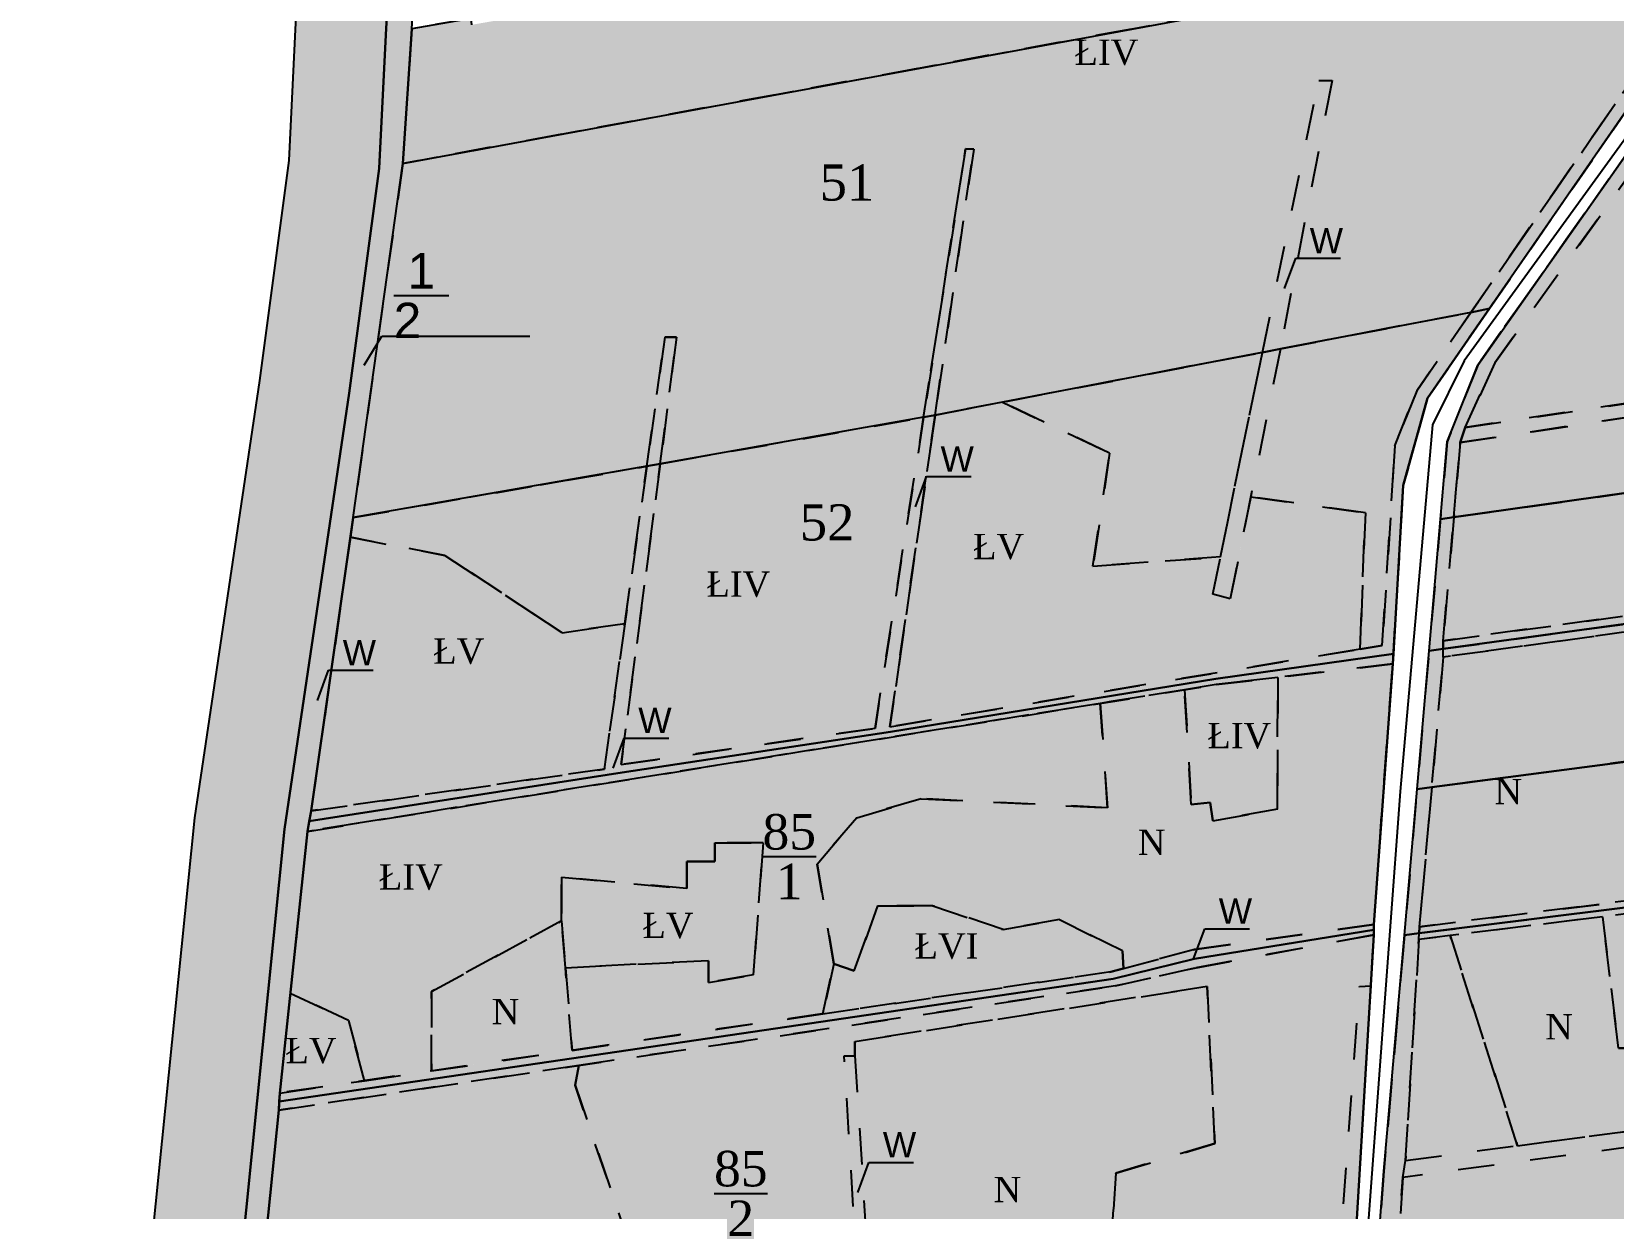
# Model space of a CAD drawing. Header units: millimetres. Extents: x 1380 to 5204, y 977 to 2350.
# Drawn here: x 1379.5 to 1816.5, y 1391.1 to 1716.3 of the extents above; entities that cross this region are included whole.
import ezdxf
from ezdxf import colors
from ezdxf.entities.mleader import LeaderData, LeaderLine
from ezdxf.math import Vec2, Vec3

# ---------------------------------------------------------------- set-up
doc = ezdxf.new("R2010")
doc.units = ezdxf.units.MM
doc.linetypes.add('UZYTEK', pattern=[20, 10, -10])
for name, color, linetype in [('DROGI ODSZKODOWANIA', 7, 'Continuous'), ('dzialki', 18, 'Continuous'), ('Numeracja', 7, 'Continuous'), ('Obreb', 2, 'Continuous'), ('Pokolorwane użytki', 7, 'Continuous'), ('Rowy', 250, 'UZYTEK'), ('Uzytki', 250, 'UZYTEK'), ('W', 250, 'Continuous')]:
    doc.layers.add(name, color=color, linetype=linetype)
doc.layers.add('Num użytków', color=7, linetype='Continuous', true_color=0x000000)
doc.styles.add('Całkowite', font='times.ttf', dxfattribs={"height": 10})
doc.styles.get("Standard").update_dxf_attribs({"font": 'arial.ttf'})
doc.styles.add('Uzytki', font='times.ttf', dxfattribs={"height": 7})
doc.styles.add('Ułamki', font='times.ttf', dxfattribs={"height": 14})

# ---------------------------------------------------------------- blocks, each defined once
blk = doc.blocks.new('_None')

msp = doc.modelspace()

# ---------------------------------------------------------------- hatches: boundary and pattern name
at = {"layer": 'Obreb', "ltscale": 0.1, "true_color": 0xf4ee51}
h = msp.add_hatch(color=41, dxfattribs=at)
h.dxf.hatch_style = 1
h.paths.add_polyline_path([(1739.27, 2064.25), (1569.18, 2044.6), (1564.53, 2044.15), (1500.42, 2035.92), (1473.15, 2032.87), (1468.93, 1980), (1462.92, 1894.61), (1456.31, 1773.44), (1452.55, 1718.71), (1450.66, 1680.7), (1442.54, 1619.86), (1424.58, 1499.01), (1404.87, 1303.08), (1390.68, 1109.1), (1379.54, 977.39), (1416.06, 982.26), (1503.01, 993.87), (1504.63, 994.09), (1506.25, 994.3), (1621.93, 1009.75), (1623.42, 1009.95), (1726.06, 1023.65), (1744.84, 1026.16), (1749.27, 1026.75), (2001.11, 1060.37), (2068.99, 1069.43), (2152.68, 1080.6), (2558.18, 1139.98), (2925.58, 1191.89), (2950.42, 1195.27), (3034.81, 1077.94), (3080.44, 1228.22), (3101.82, 1235.05), (3049.2, 1373.09), (3047.94, 1379.97), (3036.54, 1465.16), (3034.11, 1481.41), (3037.35, 1523.54), (3064.08, 1535.14), (3042.44, 1582.63), (3034.82, 1599.34), (3026.23, 1623.42), (3022.72, 1647.12), (3015.17, 1693.82), (3010.46, 1738.63), (3007.5, 1779.8), (3007.5, 1828.93), (2995.54, 1854.86), (2982.24, 1913.84), (2978.33, 1926.18), (2939.25, 2070.19), (2911.03, 2085.83), (2875.11, 2109.04), (2851.35, 2127.45), (2832.79, 2142.28), (2800.7, 2188.75), (2762.52, 2156.94), (2761.01, 2154.88), (2592.26, 2137.52), (2569.19, 2140.22), (2541.29, 2148.28), (2358.61, 2230.49), (2370.36, 2167.83), (2372.08, 2158.65), (2124.8, 2119.92), (1843.77, 2075.91), (1839.89, 2076.73), (1821.8, 2074.33), (1789.76, 2070.08)])
h.paths.add_polyline_path([(1792.84, 2045.27), (1825.09, 2049.55), (1838.91, 2051.38), (1843.08, 2050.5), (2128.67, 2095.22), (2401.4, 2137.94), (2394.93, 2172.44), (2392, 2188.04), (2532.65, 2124.75), (2564.24, 2115.63), (2592.09, 2112.37), (2774.63, 2131.15), (2780.88, 2139.71), (2795.68, 2152.03), (2814.31, 2125.04), (2835.89, 2107.8), (2860.65, 2088.62), (2898.18, 2064.37), (2917.89, 2053.45), (2954.34, 1919.13), (2958.08, 1907.3), (2971.73, 1846.78), (2982.5, 1823.44), (2982.5, 1778.91), (2985.55, 1736.43), (2990.38, 1690.52), (2998.01, 1643.29), (3001.86, 1617.33), (3011.63, 1589.94), (3019.69, 1572.27), (3030.77, 1547.94), (3018.26, 1542.51), (3013.6, 1540.82), (3008.97, 1480.5), (3011.79, 1461.65), (3023.24, 1376.04), (3025.03, 1366.32), (3069.05, 1250.82), (3060.33, 1248.04), (3025.58, 1133.59), (2961.94, 1222.07), (2922.15, 1216.65), (2554.62, 1164.73), (2149.21, 1105.36), (2065.68, 1094.21), (1997.8, 1085.15), (1745.96, 1051.53), (1741.53, 1050.94), (1722.75, 1048.43), (1620.11, 1034.73), (1618.62, 1034.53), (1502.94, 1019.08), (1501.32, 1018.87), (1499.71, 1018.65), (1412.75, 1007.04), (1407.07, 1006.29), (1415.61, 1107.14), (1429.78, 1300.92), (1449.4, 1495.92), (1467.3, 1616.37), (1475.58, 1678.42), (1477.51, 1717.23), (1481.26, 1771.9), (1487.87, 1893.05), (1493.86, 1978.13), (1496.43, 2010.32), (1503.4, 2011.1), (1567.32, 2019.31), (1571.82, 2019.74), (1742.14, 2039.42)], flags=16)
at = {"layer": 'Pokolorwane użytki', "true_color": 0x5b8edb}
h = msp.add_hatch(color=153, dxfattribs=at)
h.dxf.hatch_style = 1
h.paths.add_polyline_path([(1481.26, 1771.9), (1477.51, 1717.23), (1475.58, 1678.42), (1467.3, 1616.37), (1449.4, 1495.92), (1429.78, 1300.92), (1415.61, 1107.14), (1407.07, 1006.29), (1412.75, 1007.04), (1419.44, 1095.83), (1419.8, 1101.49), (1420.05, 1105.48), (1431.91, 1261.38), (1447.81, 1418.28), (1447.94, 1420.64), (1448.06, 1422.99), (1455.74, 1495.26), (1456.25, 1498.1), (1456.77, 1500.95), (1468.38, 1581.98), (1482.04, 1679.83), (1484.57, 1717.07), (1494.15, 1888.9), (1494.48, 1894.05), (1503.4, 2011.1), (1496.43, 2010.32), (1493.86, 1978.13), (1487.87, 1893.05)])
at = {"layer": 'Pokolorwane użytki', "true_color": 0x3bd23d}
h = msp.add_hatch(color=93, dxfattribs=at)
h.dxf.hatch_style = 1
h.paths.add_polyline_path([(1860.35, 1749.66), (1891.12, 1787.86), (1735.21, 1760.85), (1637.65, 1742.31), (1537.74, 1724.56), (1501.16, 1718.16), (1500.92, 1719.92), (1484.57, 1717.07), (1482.04, 1679.83)])
h = msp.add_hatch(color=93, dxfattribs=at)
h.dxf.hatch_style = 1
h.paths.add_polyline_path([(1637.54, 1683.91), (1639.79, 1683.79), (1629.12, 1610.31), (1647.78, 1613.89), (1719.53, 1627.65), (1735.1, 1702.79), (1738.77, 1702.79), (1724.5, 1628.61), (1777.16, 1638.7), (1827.49, 1711.49), (1845.05, 1729.95), (1847.24, 1728.29), (1851.29, 1732.81), (1848.29, 1734.67), (1860.35, 1749.66), (1482.04, 1679.83), (1468.38, 1581.98), (1549.49, 1596.16), (1554.49, 1631.84), (1557.72, 1631.84), (1553.18, 1596.82), (1625.95, 1609.7)])
at = {"layer": 'Pokolorwane użytki', "true_color": 0x5b8edb}
h = msp.add_hatch(color=153, dxfattribs=at)
h.dxf.hatch_style = 1
h.paths.add_polyline_path([(1847.24, 1728.29), (1845.05, 1729.95), (1827.49, 1711.49), (1777.16, 1638.7), (1782.28, 1639.76), (1828.9, 1707.19)])
at = {"layer": 'Pokolorwane użytki', "true_color": 0x3bd23d}
h = msp.add_hatch(color=93, dxfattribs=at)
h.dxf.hatch_style = 1
h.paths.add_polyline_path([(2052, 1715.18), (2038.19, 1713.34), (2038.37, 1711.35), (1823.71, 1680.62), (1783.72, 1624.76), (1775.56, 1606.93), (2040.5, 1646.36), (2040.73, 1643.07), (1774.21, 1602.71), (1772.43, 1582.07), (2052.16, 1621.61), (2053.49, 1645.24), (2053.49, 1649.51)])
at = {"layer": 'Pokolorwane użytki', "true_color": 0x5b8edb}
h = msp.add_hatch(color=153, dxfattribs=at)
h.dxf.hatch_style = 1
h.paths.add_polyline_path([(1719.53, 1627.65), (1724.5, 1628.61), (1738.77, 1702.79), (1735.1, 1702.79)])
h = msp.add_hatch(color=153, dxfattribs=at)
h.dxf.hatch_style = 1
h.paths.add_polyline_path([(1639.79, 1683.79), (1637.54, 1683.91), (1625.95, 1609.7), (1629.12, 1610.31)])
h = msp.add_hatch(color=153, dxfattribs=at)
h.dxf.hatch_style = 1
h.paths.add_polyline_path([(1774.21, 1602.71), (1775.56, 1606.93), (1783.72, 1624.76), (1823.71, 1680.62), (1825.36, 1683.13), (1820.15, 1682.4), (1779.01, 1624.14), (1770.59, 1602.92), (1768.74, 1581.54), (1772.43, 1582.07)])
h = msp.add_hatch(color=153, dxfattribs=at)
h.dxf.hatch_style = 1
h.paths.add_polyline_path([(1775.56, 1606.93), (1774.21, 1602.71), (2040.73, 1643.07), (2040.5, 1646.36)])
h = msp.add_hatch(color=153, dxfattribs=at)
h.dxf.hatch_style = 1
h.paths.add_polyline_path([(1553.18, 1596.82), (1549.49, 1596.16), (1543.38, 1552.67), (1537.75, 1512.5), (1456.77, 1500.95), (1456.25, 1498.1), (1542.64, 1511.55), (1616.83, 1522.76), (1706.65, 1537.44), (1755.72, 1544.39), (1758.45, 1590.88), (1765.13, 1614.96), (1782.28, 1639.76), (1777.16, 1638.7), (1762.16, 1617.01), (1756.14, 1601.85), (1752.66, 1546.67), (1746.51, 1545.65), (1616.62, 1524.19), (1629.12, 1610.31), (1625.95, 1609.7), (1612.52, 1523.73), (1542.41, 1513.75)])
at = {"layer": 'Pokolorwane użytki', "true_color": 0x3bd23d}
h = msp.add_hatch(color=93, dxfattribs=at)
h.dxf.hatch_style = 1
h.paths.add_polyline_path([(1762.16, 1617.01), (1777.16, 1638.7), (1724.5, 1628.61), (1716.32, 1587.77), (1747.99, 1583.28), (1746.51, 1545.65), (1752.66, 1546.67), (1756.14, 1601.85)])
at = {"layer": 'Pokolorwane użytki', "true_color": 0x5b8edb}
h = msp.add_hatch(color=153, dxfattribs=at)
h.dxf.hatch_style = 1
h.paths.add_polyline_path([(1549.49, 1596.16), (1553.18, 1596.82), (1557.72, 1631.84), (1554.49, 1631.84)])
at = {"layer": 'Pokolorwane użytki', "true_color": 0x3bd23d}
h = msp.add_hatch(color=93, dxfattribs=at)
h.dxf.hatch_style = 1
h.paths.add_polyline_path([(1719.53, 1627.65), (1647.78, 1613.89), (1677.34, 1599.8), (1672.72, 1568.54), (1707.95, 1571.12)])
at = {"layer": 'Pokolorwane użytki', "true_color": 0x5b8edb}
h = msp.add_hatch(color=153, dxfattribs=at)
h.dxf.hatch_style = 1
h.paths.add_polyline_path([(1724.5, 1628.61), (1719.53, 1627.65), (1705.85, 1560.84), (1710.67, 1559.57)])
at = {"layer": 'Pokolorwane użytki', "true_color": 0x3bd23d}
h = msp.add_hatch(color=93, dxfattribs=at)
h.dxf.hatch_style = 1
h.paths.add_polyline_path([(2050.19, 1586.34), (2052.16, 1621.61), (1772.43, 1582.07), (1769.49, 1547.97)])
h = msp.add_hatch(color=93, dxfattribs=at)
h.dxf.hatch_style = 1
h.paths.add_polyline_path([(1707.95, 1571.12), (1672.72, 1568.54), (1677.34, 1599.8), (1647.78, 1613.89), (1629.12, 1610.31), (1616.62, 1524.19), (1746.51, 1545.65), (1747.99, 1583.28), (1716.32, 1587.77), (1710.67, 1559.57), (1705.85, 1560.84)])
h = msp.add_hatch(color=93, dxfattribs=at)
h.dxf.hatch_style = 1
h.paths.add_polyline_path([(1625.95, 1609.7), (1553.18, 1596.82), (1542.41, 1513.75), (1612.52, 1523.73)])
h = msp.add_hatch(color=93, dxfattribs=at)
h.dxf.hatch_style = 1
h.paths.add_polyline_path([(1549.49, 1596.16), (1468.38, 1581.98), (1467.61, 1576.57), (1493.66, 1571.56), (1526.1, 1550.17), (1543.38, 1552.67)])
at = {"layer": 'Pokolorwane użytki', "true_color": 0x5b8edb}
h = msp.add_hatch(color=153, dxfattribs=at)
h.dxf.hatch_style = 1
h.paths.add_polyline_path([(2050.19, 1586.34), (1769.49, 1547.97), (1769.49, 1545.7), (2049.55, 1584.1)])
h = msp.add_hatch(color=153, dxfattribs=at)
h.dxf.hatch_style = 1
h.paths.add_polyline_path([(1772.43, 1582.07), (1768.74, 1581.54), (1765.58, 1545.16), (1769.49, 1545.7), (1769.49, 1547.97)])
h = msp.add_hatch(color=153, dxfattribs=at)
h.dxf.hatch_style = 1
h.paths.add_polyline_path([(2049.55, 1584.1), (1769.49, 1545.7), (1769.49, 1543.42), (1821.44, 1550.57), (2048.92, 1581.86)])
at = {"layer": 'Pokolorwane użytki', "true_color": 0x3bd23d}
h = msp.add_hatch(color=93, dxfattribs=at)
h.dxf.hatch_style = 1
h.paths.add_polyline_path([(1543.38, 1552.67), (1526.1, 1550.17), (1493.66, 1571.56), (1467.61, 1576.57), (1456.77, 1500.95), (1537.75, 1512.5)])
at = {"layer": 'Pokolorwane użytki', "true_color": 0xff3333}
h = msp.add_hatch(color=20, dxfattribs=at)
h.dxf.hatch_style = 1
h.paths.add_polyline_path([(1825.6, 1515.3), (1821.44, 1550.57), (1769.49, 1543.42), (1766.33, 1507.54)])
at = {"layer": 'Pokolorwane użytki', "true_color": 0x5b8edb}
h = msp.add_hatch(color=153, dxfattribs=at)
h.dxf.hatch_style = 1
h.paths.add_polyline_path([(1674.76, 1530.66), (1706.81, 1535.84), (1755.55, 1541.58), (1755.72, 1544.39), (1706.65, 1537.44), (1616.83, 1522.76), (1542.64, 1511.55), (1456.25, 1498.1), (1455.74, 1495.26)])
h = msp.add_hatch(color=153, dxfattribs=at)
h.dxf.hatch_style = 1
h.paths.add_polyline_path([(1769.49, 1543.42), (1769.49, 1545.7), (1765.58, 1545.16), (1762.27, 1507), (1766.33, 1507.54)])
at = {"layer": 'Pokolorwane użytki', "true_color": 0xff3333}
h = msp.add_hatch(color=20, dxfattribs=at)
h.dxf.hatch_style = 1
h.paths.add_polyline_path([(1755.55, 1541.58), (1723.78, 1537.84), (1723.7, 1501.42), (1705.83, 1498.18), (1705.15, 1503.29), (1699.9, 1502.68), (1698.03, 1534.42), (1674.76, 1530.66), (1676.76, 1501.83), (1625.24, 1504.33), (1607.46, 1499.06), (1596.51, 1486.24), (1601.13, 1458.69), (1606.8, 1456.72), (1613.25, 1474.74), (1628.54, 1474.74), (1647.91, 1468.16), (1663.46, 1470.93), (1680.85, 1462.24), (1681.2, 1457.41), (1700.79, 1462.61), (1750.3, 1469.55)])
at = {"layer": 'Pokolorwane użytki', "true_color": 0x3bd23d}
h = msp.add_hatch(color=93, dxfattribs=at)
h.dxf.hatch_style = 1
h.paths.add_polyline_path([(1723.78, 1537.84), (1706.81, 1535.84), (1698.03, 1534.42), (1699.9, 1502.68), (1705.15, 1503.29), (1705.83, 1498.18), (1723.7, 1501.42)])
h = msp.add_hatch(color=93, dxfattribs=at)
h.dxf.hatch_style = 1
h.paths.add_polyline_path([(1560.57, 1486.93), (1568.3, 1486.93), (1568.3, 1492.13), (1581.65, 1492.13), (1578.95, 1455.62), (1566.5, 1453.52), (1566.5, 1459.54), (1527, 1457.62), (1528.84, 1434.77), (1598.13, 1444.87), (1601.13, 1458.69), (1596.51, 1486.24), (1607.46, 1499.06), (1625.24, 1504.33), (1676.76, 1501.83), (1674.76, 1530.66), (1455.74, 1495.26), (1451, 1450.63), (1467.06, 1443.05), (1471.53, 1426.41), (1490.01, 1429.11), (1490.01, 1451.07), (1525.96, 1470.59), (1525.96, 1482.62), (1560.57, 1479.49)])
at = {"layer": 'Pokolorwane użytki', "true_color": 0xff3333}
h = msp.add_hatch(color=20, dxfattribs=at)
h.dxf.hatch_style = 1
h.paths.add_polyline_path([(1833.26, 1516.3), (1825.6, 1515.3), (1766.33, 1507.54), (1762.94, 1468.92), (1826.93, 1476.94)])
at = {"layer": 'Pokolorwane użytki', "true_color": 0x5b8edb}
h = msp.add_hatch(color=153, dxfattribs=at)
h.dxf.hatch_style = 1
h.paths.add_polyline_path([(1766.33, 1507.54), (1762.27, 1507), (1758.77, 1466.66), (1762.85, 1467.17), (1762.94, 1468.92)])
at = {"layer": 'Pokolorwane użytki', "true_color": 0x3bd23d}
h = msp.add_hatch(color=93, dxfattribs=at)
h.dxf.hatch_style = 1
h.paths.add_polyline_path([(2041.7, 1502.54), (2025.2, 1499.84), (2025.45, 1497.95), (1813.52, 1471.71), (1817.9, 1435.35), (1845.87, 1435.35), (1850.45, 1416.41), (2021.15, 1438.86), (2021.44, 1434.9), (1758.33, 1399.7), (1755.27, 1354.77), (2006.47, 1387.97), (2006.67, 1385.96), (2025.8, 1388.97), (2027.3, 1401.22)])
at = {"layer": 'Pokolorwane użytki', "true_color": 0x5b8edb}
h = msp.add_hatch(color=153, dxfattribs=at)
h.dxf.hatch_style = 1
h.paths.add_polyline_path([(1762.85, 1467.17), (1762.76, 1465.42), (1771.42, 1466.49), (1813.52, 1471.71), (2025.45, 1497.95), (2025.2, 1499.84)])
h = msp.add_hatch(color=153, dxfattribs=at)
h.dxf.hatch_style = 1
h.paths.add_polyline_path([(2025.2, 1499.84), (2024.94, 1501.73), (1826.93, 1476.94), (1762.94, 1468.92), (1762.85, 1467.17)])
at = {"layer": 'Pokolorwane użytki', "true_color": 0x3bd23d}
h = msp.add_hatch(color=93, dxfattribs=at)
h.dxf.hatch_style = 1
h.paths.add_polyline_path([(1581.65, 1492.13), (1568.3, 1492.13), (1568.3, 1486.93), (1560.57, 1486.93), (1560.57, 1479.49), (1525.96, 1482.62), (1525.96, 1470.59), (1527, 1457.62), (1566.5, 1459.54), (1566.5, 1453.52), (1578.95, 1455.62)])
h = msp.add_hatch(color=93, dxfattribs=at)
h.dxf.hatch_style = 1
h.paths.add_polyline_path([(1680.85, 1462.24), (1663.46, 1470.93), (1647.91, 1468.16), (1628.54, 1474.74), (1613.25, 1474.74), (1606.8, 1456.72), (1601.13, 1458.69), (1598.13, 1444.87), (1677.66, 1456.47), (1681.2, 1457.41)])
at = {"layer": 'Pokolorwane użytki', "true_color": 0x5b8edb}
h = msp.add_hatch(color=153, dxfattribs=at)
h.dxf.hatch_style = 1
h.paths.add_polyline_path([(1678.31, 1454.53), (1700.79, 1460.06), (1750.3, 1468.13), (1750.3, 1469.55), (1700.79, 1462.61), (1677.66, 1456.47), (1598.13, 1444.87), (1528.84, 1434.77), (1448.06, 1422.99), (1447.94, 1420.64)])
at = {"layer": 'Pokolorwane użytki', "true_color": 0xff3333}
h = msp.add_hatch(color=20, dxfattribs=at)
h.dxf.hatch_style = 1
h.paths.add_polyline_path([(1528.84, 1434.77), (1527, 1457.62), (1525.96, 1470.59), (1490.01, 1451.07), (1490.01, 1429.11)])
h = msp.add_hatch(color=20, dxfattribs=at)
h.dxf.hatch_style = 1
h.paths.add_polyline_path([(1813.52, 1471.71), (1771.42, 1466.49), (1790, 1408.45), (1850.45, 1416.41), (1845.87, 1435.35), (1817.9, 1435.35)])
at = {"layer": 'Pokolorwane użytki', "true_color": 0x5b8edb}
h = msp.add_hatch(color=153, dxfattribs=at)
h.dxf.hatch_style = 1
h.paths.add_polyline_path([(1447.94, 1420.64), (1447.81, 1418.28), (1678.95, 1452.59), (1700.79, 1457.52), (1750.3, 1466.71), (1750.3, 1468.13), (1700.79, 1460.06), (1678.31, 1454.53)])
at = {"layer": 'Pokolorwane użytki', "true_color": 0x3bd23d}
h = msp.add_hatch(color=93, dxfattribs=at)
h.dxf.hatch_style = 1
h.paths.add_polyline_path([(1604.01, 1433.23), (1606.97, 1433.23), (1606.97, 1437.21), (1704.27, 1452.44), (1706.4, 1409.06), (1679.06, 1400.84), (1676.44, 1360.88), (1657.29, 1357.61), (1652.54, 1326.83), (1652.76, 1318.48), (1737.54, 1332.56), (1746.37, 1452.39), (1749.46, 1452.6), (1750.3, 1466.71), (1700.79, 1457.52), (1678.95, 1452.59), (1530.66, 1430.58), (1529.67, 1425.17), (1551.43, 1361.53), (1539.91, 1349.7), (1519.42, 1346.35), (1523.53, 1297.63), (1611.33, 1311.8)])
at = {"layer": 'Pokolorwane użytki', "true_color": 0x5b8edb}
h = msp.add_hatch(color=153, dxfattribs=at)
h.dxf.hatch_style = 1
h.paths.add_polyline_path([(1758.33, 1399.7), (1759.07, 1404.38), (1762.76, 1465.42), (1762.85, 1467.17), (1758.77, 1466.66), (1753.11, 1401.37), (1749.36, 1351.88), (1755.11, 1352.65), (1755.27, 1354.77)])
at = {"layer": 'Pokolorwane użytki', "true_color": 0x3bd23d}
h = msp.add_hatch(color=93, dxfattribs=at)
h.dxf.hatch_style = 1
h.paths.add_polyline_path([(1759.07, 1404.38), (1790, 1408.45), (1771.42, 1466.49), (1762.76, 1465.42)])
at = {"layer": 'Pokolorwane użytki', "true_color": 0x5b8edb}
h = msp.add_hatch(color=153, dxfattribs=at)
h.dxf.hatch_style = 1
h.paths.add_polyline_path([(1610.75, 1372.68), (1606.97, 1433.23), (1604.01, 1433.23), (1611.33, 1311.8), (1523.53, 1297.63), (1519.42, 1346.35), (1517.7, 1346.35), (1521.71, 1297.14), (1434.12, 1283.17), (1433.7, 1279.01), (1521.73, 1293.63), (1523.1, 1276.5), (1525.17, 1276.85), (1527.23, 1277.19), (1525.46, 1294.26), (1742.07, 1328.43), (1749.46, 1452.6), (1746.37, 1452.39), (1737.54, 1332.56), (1652.76, 1318.48), (1614.54, 1312.13)])
at = {"layer": 'Pokolorwane użytki', "true_color": 0xff3333}
h = msp.add_hatch(color=20, dxfattribs=at)
h.dxf.hatch_style = 1
h.paths.add_polyline_path([(1704.27, 1452.44), (1606.97, 1437.21), (1606.97, 1433.23), (1610.75, 1372.68), (1624.39, 1356.42), (1624.39, 1321.6), (1628.97, 1321.6), (1631.43, 1326.83), (1652.54, 1326.83), (1657.29, 1357.61), (1676.44, 1360.88), (1679.06, 1400.84), (1706.4, 1409.06)])
at = {"layer": 'Pokolorwane użytki', "true_color": 0x3bd23d}
h = msp.add_hatch(color=93, dxfattribs=at)
h.dxf.hatch_style = 1
h.paths.add_polyline_path([(1467.06, 1443.05), (1451, 1450.63), (1448.06, 1422.99), (1471.53, 1426.41)])
at = {"layer": 'Pokolorwane użytki', "true_color": 0x5b8edb}
h = msp.add_hatch(color=153, dxfattribs=at)
h.dxf.hatch_style = 1
h.paths.add_polyline_path([(1850.45, 1416.41), (1790, 1408.45), (1759.07, 1404.38), (1758.33, 1399.7), (2021.44, 1434.9), (2021.15, 1438.86)])
at = {"layer": 'Pokolorwane użytki', "true_color": 0x3bd23d}
h = msp.add_hatch(color=93, dxfattribs=at)
h.dxf.hatch_style = 1
h.paths.add_polyline_path([(1529.67, 1425.17), (1530.66, 1430.58), (1447.81, 1418.28), (1437.06, 1312.17), (1488.33, 1319.39), (1490.62, 1292.18), (1521.71, 1297.14), (1517.7, 1346.35), (1519.42, 1346.35), (1539.91, 1349.7), (1551.43, 1361.53)])

# ---------------------------------------------------------------- linework, layer by layer
at = {"layer": 'DROGI ODSZKODOWANIA', "color": 5, "ltscale": 0.1}
msp.add_lwpolyline([(2558.44, 2096.94), (2080.84, 2023.72), (2040.32, 1971.23), (1862.53, 1741.79), (1830.89, 1702.03), (1775.27, 1625.29), (1766.49, 1607.58), (1757.57, 1506.35), (1737.62, 1236.78), (1727.64, 1052.03), (2210.2, 1117.22), (2223.28, 1118.78)], dxfattribs=at)
at = {"layer": 'dzialki'}
for points in [[(1487.87, 1893.05), (1481.26, 1771.9), (1477.51, 1717.23), (1475.58, 1678.42), (1467.3, 1616.37), (1449.4, 1495.92), (1429.78, 1300.92), (1415.61, 1107.14), (1407.07, 1006.29), (1412.75, 1007.04), (1419.44, 1095.83), (1419.8, 1101.49), (1420.05, 1105.48), (1431.91, 1261.38), (1447.81, 1418.28), (1447.94, 1420.64), (1448.06, 1422.99), (1455.74, 1495.26), (1456.25, 1498.1), (1456.77, 1500.95), (1468.38, 1581.98), (1482.04, 1679.83), (1484.57, 1717.07), (1494.15, 1888.9)], [(1828.9, 1707.19), (1782.28, 1639.76), (1765.13, 1614.96), (1758.45, 1590.88), (1755.72, 1544.39), (1755.55, 1541.58), (1750.3, 1469.55), (1750.3, 1468.13), (1750.3, 1466.71), (1741.13, 1312.67), (1734.61, 1236.78), (1740.63, 1236.78), (1740.76, 1238.51), (1741.61, 1249.73), (1743.6, 1275.93), (1749.36, 1351.88), (1753.11, 1401.37), (1758.77, 1466.66), (1762.27, 1507), (1765.58, 1545.16), (1768.74, 1581.54), (1770.59, 1602.92), (1779.01, 1624.14), (1820.15, 1682.4)], [(1828.9, 1707.19), (1782.28, 1639.76), (1765.13, 1614.96), (1758.45, 1590.88), (1755.72, 1544.39), (1755.55, 1541.58), (1750.3, 1469.55), (1750.3, 1468.13), (1750.3, 1466.71), (1741.13, 1312.67), (1734.61, 1236.78), (1740.63, 1236.78), (1740.76, 1238.51), (1741.61, 1249.73), (1743.6, 1275.93), (1749.36, 1351.88), (1753.11, 1401.37), (1758.77, 1466.66), (1762.27, 1507), (1765.58, 1545.16), (1768.74, 1581.54), (1770.59, 1602.92), (1779.01, 1624.14), (1820.15, 1682.4)]]:
    msp.add_lwpolyline(points, dxfattribs=at)
for points in [[(1500.92, 1719.92), (1484.57, 1717.07), (1482.04, 1679.83), (1860.35, 1749.66), (1864.92, 1750.5), (1897.24, 1790.69), (1892.82, 1789.92), (1732.7, 1762.01), (1664.13, 1748.87), (1635.16, 1743.35), (1537.66, 1726.41), (1500.92, 1719.92)], [(1482.04, 1679.83), (1860.35, 1749.66), (1864.92, 1750.5), (1851.29, 1732.81), (1847.24, 1728.29), (1828.9, 1707.19), (1782.28, 1639.76), (1777.16, 1638.7), (1724.5, 1628.61), (1719.53, 1627.65), (1647.78, 1613.89), (1629.12, 1610.31), (1625.95, 1609.7), (1553.18, 1596.82), (1549.49, 1596.16), (1468.38, 1581.98), (1482.04, 1679.83)], [(1820.15, 1682.4), (1825.36, 1683.13), (2038.19, 1713.34), (2054.18, 1715.47), (2055.12, 1662.23), (2055.34, 1649.73), (2055.22, 1645.52), (2054.14, 1621.91), (2052.16, 1621.61), (1772.43, 1582.07), (1768.74, 1581.54), (1770.59, 1602.92), (1779.01, 1624.14), (1820.15, 1682.4)], [(1758.45, 1590.88), (1765.13, 1614.96), (1782.28, 1639.76), (1777.16, 1638.7), (1647.78, 1613.89), (1629.12, 1610.31), (1625.95, 1609.7), (1553.18, 1596.82), (1549.49, 1596.16), (1468.38, 1581.98), (1456.77, 1500.95), (1456.25, 1498.1), (1542.64, 1511.55), (1616.83, 1522.76), (1706.65, 1537.44), (1755.72, 1544.39)], [(1768.74, 1581.54), (1772.43, 1582.07), (2052.16, 1621.61), (2054.14, 1621.91), (2053.09, 1599.09), (2052.49, 1586.09), (2052.09, 1584.07), (2049.55, 1584.1), (1769.49, 1545.7), (1765.58, 1545.16), (1768.74, 1581.54)], [(1765.58, 1545.16), (1769.49, 1545.7), (2049.55, 1584.1), (2052.09, 1584.07), (2051.68, 1582.06), (2048.71, 1549.61), (2048.25, 1544.55), (2045.48, 1544.1), (1766.33, 1507.54), (1762.27, 1507), (1765.58, 1545.16)], [(1750.3, 1466.71), (1750.3, 1468.13), (1750.3, 1469.55), (1755.55, 1541.58), (1755.72, 1544.39), (1706.65, 1537.44), (1616.83, 1522.76), (1542.64, 1511.55), (1456.25, 1498.1), (1455.74, 1495.26), (1448.06, 1422.99), (1447.94, 1420.64), (1447.81, 1418.28), (1431.91, 1261.38), (1523.1, 1276.5), (1525.17, 1276.85), (1527.23, 1277.19), (1646.25, 1296.93), (1647.97, 1297.22), (1649.68, 1297.5), (1741.13, 1312.67)], [(1755.55, 1541.58), (1755.72, 1544.39), (1706.65, 1537.44), (1616.83, 1522.76), (1542.64, 1511.55), (1456.25, 1498.1), (1455.74, 1495.26), (1448.06, 1422.99), (1447.94, 1420.64), (1678.31, 1454.53), (1700.79, 1460.06), (1750.3, 1468.13), (1750.3, 1469.55)], [(1762.27, 1507), (1766.33, 1507.54), (2045.48, 1544.1), (2048.25, 1544.55), (2044.42, 1502.62), (2041.7, 1502.54), (2025.2, 1499.84), (1762.85, 1467.17), (1758.77, 1466.66), (1762.27, 1507)], [(1758.77, 1466.66), (1762.85, 1467.17), (2025.2, 1499.84), (2041.7, 1502.54), (2044.42, 1502.62), (2030.03, 1400.94), (2028.58, 1389.41), (2006.67, 1385.96), (1755.11, 1352.65), (1749.36, 1351.88), (1753.11, 1401.37), (1758.77, 1466.66)], [(1750.3, 1466.71), (1750.3, 1468.13), (1700.79, 1460.06), (1678.31, 1454.53), (1447.94, 1420.64), (1447.81, 1418.28), (1431.91, 1261.38), (1523.1, 1276.5), (1525.17, 1276.85), (1527.23, 1277.19), (1646.25, 1296.93), (1647.97, 1297.22), (1649.68, 1297.5), (1741.13, 1312.67)]]:
    msp.add_lwpolyline(points, close=True, dxfattribs=at)
at = {"layer": 'Obreb'}
for points in [[(2925.58, 1191.89), (2558.18, 1139.98), (2152.68, 1080.6), (2068.99, 1069.43), (2001.11, 1060.37), (1749.27, 1026.75), (1744.84, 1026.16), (1726.06, 1023.65), (1623.42, 1009.95), (1621.93, 1009.75), (1506.25, 994.3), (1504.63, 994.09), (1503.01, 993.87), (1416.06, 982.26), (1379.54, 977.39), (1390.68, 1109.1), (1404.87, 1303.08), (1424.58, 1499.01), (1442.54, 1619.86), (1450.66, 1680.7), (1452.55, 1718.71), (1456.31, 1773.44), (1462.92, 1894.61)], [(2922.15, 1216.65), (2554.62, 1164.73), (2149.21, 1105.36), (2065.68, 1094.21), (1997.8, 1085.15), (1745.96, 1051.53), (1741.53, 1050.94), (1722.75, 1048.43), (1620.11, 1034.73), (1618.62, 1034.53), (1502.94, 1019.08), (1501.32, 1018.87), (1499.71, 1018.65), (1412.75, 1007.04), (1407.07, 1006.29), (1415.61, 1107.14), (1429.78, 1300.92), (1449.4, 1495.92), (1467.3, 1616.37), (1475.58, 1678.42), (1477.51, 1717.23), (1481.26, 1771.9), (1487.87, 1893.05)]]:
    msp.add_lwpolyline(points, dxfattribs=at)
at = {"layer": 'Rowy'}
for points in [[(1828.9, 1707.19), (1782.28, 1639.76), (1765.13, 1614.96), (1758.45, 1590.88), (1755.55, 1541.58), (1706.81, 1535.84), (1455.74, 1495.26), (1456.77, 1500.95), (1537.75, 1512.5), (1549.49, 1596.16), (1554.49, 1631.84), (1557.72, 1631.84), (1553.18, 1596.82), (1542.41, 1513.75), (1612.52, 1523.73), (1637.54, 1683.91), (1639.79, 1683.79), (1616.62, 1524.19), (1752.66, 1546.67), (1756.14, 1601.85), (1762.16, 1617.01), (1827.49, 1711.49)], [(1826.82, 1691.84), (1779.01, 1624.14), (1770.59, 1602.92), (1753.11, 1401.37), (1740.63, 1236.78), (1738.08, 1203.23), (1748.19, 1203.23), (1748.19, 1203.23), (1997.24, 1240.61)], [(1996.64, 1244), (1744.74, 1206.79), (1747.37, 1248.83), (1747.37, 1252.33), (1749.64, 1282.73), (1749.64, 1285.27), (1754.94, 1350.52), (1755.27, 1354.77), (1758.33, 1399.7), (1759.07, 1404.38), (1762.76, 1465.42), (1762.94, 1468.92), (1769.49, 1543.42), (1769.49, 1547.97), (1774.21, 1602.71), (1775.56, 1606.93), (1783.72, 1624.76), (1823.71, 1680.62)], [(1769.49, 1545.7), (2049.55, 1584.1)], [(1762.85, 1467.17), (2025.2, 1499.84)]]:
    msp.add_lwpolyline(points, dxfattribs=at)
for points in [[(1719.53, 1627.65), (1735.1, 1702.79), (1738.77, 1702.79), (1724.5, 1628.61)], [(1823.71, 1680.62), (1825.36, 1683.13), (1820.15, 1682.4), (1779.01, 1624.14), (1770.59, 1602.92), (1768.74, 1581.54), (1772.43, 1582.07), (1774.21, 1602.71), (1775.56, 1606.93), (1783.72, 1624.76)], [(2040.5, 1646.36), (2040.73, 1643.07), (1774.21, 1602.71), (1775.56, 1606.93), (2040.5, 1646.36)], [(2040.73, 1643.07), (2040.5, 1646.36), (1775.56, 1606.93), (1774.21, 1602.71)], [(1719.53, 1627.65), (1724.5, 1628.61), (1710.67, 1559.57), (1705.85, 1560.84), (1719.53, 1627.65)], [(2050.19, 1586.34), (2048.92, 1581.86), (1769.49, 1543.42), (1769.49, 1547.97), (2050.19, 1586.34)], [(2049.55, 1584.1), (2050.19, 1586.34), (1769.49, 1547.97), (1769.49, 1545.7)], [(1762.94, 1468.92), (2024.94, 1501.73), (2025.45, 1497.95), (1762.76, 1465.42), (1762.94, 1468.92)], [(2025.2, 1499.84), (2024.94, 1501.73), (1826.93, 1476.94), (1762.94, 1468.92), (1762.85, 1467.17)], [(1448.06, 1422.99), (1447.81, 1418.28), (1678.95, 1452.59), (1700.79, 1457.52), (1750.3, 1466.71), (1750.3, 1469.55), (1700.79, 1462.61), (1677.66, 1456.47), (1448.06, 1422.99)], [(1759.07, 1404.38), (1762.76, 1465.42), (1762.85, 1467.17), (1758.77, 1466.66), (1753.11, 1401.37), (1749.36, 1351.88), (1755.11, 1352.65), (1755.27, 1354.77), (1758.33, 1399.7)], [(1434.12, 1283.17), (1521.71, 1297.14), (1517.7, 1346.35), (1519.42, 1346.35), (1523.53, 1297.63), (1611.33, 1311.8), (1604.01, 1433.23), (1606.97, 1433.23), (1614.54, 1312.13), (1737.54, 1332.56), (1746.37, 1452.39), (1749.46, 1452.6), (1742.07, 1328.43), (1525.46, 1294.26), (1527.23, 1277.19), (1525.17, 1276.85), (1523.1, 1276.5), (1521.73, 1293.63), (1433.7, 1279.01), (1434.12, 1283.17)], [(1759.07, 1404.38), (2021.15, 1438.86), (2021.44, 1434.9), (1758.33, 1399.7), (1759.07, 1404.38)]]:
    msp.add_lwpolyline(points, close=True, dxfattribs=at)
at = {"layer": 'Uzytki'}
for points in [[(1860.35, 1749.66), (1891.12, 1787.86), (1735.21, 1760.85), (1637.65, 1742.31), (1537.74, 1724.56), (1501.16, 1718.16), (1500.92, 1719.92), (1484.57, 1717.07), (1482.04, 1679.83)], [(1637.54, 1683.91), (1639.79, 1683.79), (1629.12, 1610.31), (1719.53, 1627.65), (1735.1, 1702.79), (1738.77, 1702.79), (1724.5, 1628.61), (1777.16, 1638.7), (1827.49, 1711.49), (1845.05, 1729.95), (1847.24, 1728.29), (1851.29, 1732.81), (1848.29, 1734.67), (1860.35, 1749.66), (1482.04, 1679.83), (1468.38, 1581.98), (1549.49, 1596.16), (1554.49, 1631.84), (1557.72, 1631.84), (1553.18, 1596.82), (1625.95, 1609.7)], [(1828.9, 1707.19), (1847.24, 1728.29), (1845.05, 1729.95), (1827.49, 1711.49), (1777.16, 1638.7), (1782.28, 1639.76)], [(2052, 1715.18), (2038.19, 1713.34), (2038.37, 1711.35), (1823.71, 1680.62), (1783.72, 1624.76), (1775.56, 1606.93), (2040.5, 1646.36), (2040.73, 1643.07), (1774.21, 1602.71), (1772.43, 1582.07), (2052.16, 1621.61), (2053.49, 1645.24), (2053.49, 1649.51)], [(2052, 1715.18), (2038.19, 1713.34), (2038.37, 1711.35), (1823.71, 1680.62), (1783.72, 1624.76), (1775.56, 1606.93), (2040.5, 1646.36), (2040.73, 1643.07), (1774.21, 1602.71), (1772.43, 1582.07), (2052.16, 1621.61), (2053.49, 1645.24), (2053.49, 1649.51)], [(1639.79, 1683.79), (1637.54, 1683.91), (1625.95, 1609.7), (1629.12, 1610.31)], [(1706.81, 1535.84), (1755.55, 1541.58), (1758.45, 1590.88), (1765.13, 1614.96), (1782.28, 1639.76), (1777.16, 1638.7), (1762.16, 1617.01), (1756.14, 1601.85), (1752.66, 1546.67), (1746.51, 1545.65), (1616.62, 1524.19), (1629.12, 1610.31), (1625.95, 1609.7), (1612.52, 1523.73), (1542.41, 1513.75), (1553.18, 1596.82), (1549.49, 1596.16), (1543.38, 1552.67), (1537.75, 1512.5), (1456.77, 1500.95), (1455.74, 1495.26)], [(1762.16, 1617.01), (1777.16, 1638.7), (1724.5, 1628.61), (1716.32, 1587.77), (1747.99, 1583.28), (1746.51, 1545.65), (1752.66, 1546.67), (1756.14, 1601.85)], [(1557.72, 1631.84), (1554.49, 1631.84), (1549.49, 1596.16), (1553.18, 1596.82)], [(1719.53, 1627.65), (1647.78, 1613.89), (1677.34, 1599.8), (1672.72, 1568.54), (1707.95, 1571.12)], [(2050.19, 1586.34), (2052.16, 1621.61), (1772.43, 1582.07), (1769.49, 1547.97)], [(1747.99, 1583.28), (1716.32, 1587.77), (1710.67, 1559.57), (1705.85, 1560.84), (1707.95, 1571.12), (1672.72, 1568.54), (1677.34, 1599.8), (1647.78, 1613.89), (1629.12, 1610.31), (1616.62, 1524.19), (1746.51, 1545.65)], [(1625.95, 1609.7), (1553.18, 1596.82), (1542.41, 1513.75), (1612.52, 1523.73)], [(1549.49, 1596.16), (1468.38, 1581.98), (1467.61, 1576.57), (1493.66, 1571.56), (1526.1, 1550.17), (1543.38, 1552.67)], [(1543.38, 1552.67), (1526.1, 1550.17), (1493.66, 1571.56), (1467.61, 1576.57), (1456.77, 1500.95), (1537.75, 1512.5)], [(1821.44, 1550.57), (1769.49, 1543.42), (1766.33, 1507.54), (1825.6, 1515.3)], [(1755.55, 1541.58), (1723.78, 1537.84), (1723.7, 1501.42), (1705.83, 1498.18), (1705.15, 1503.29), (1699.9, 1502.68), (1698.03, 1534.42), (1674.76, 1530.66), (1676.76, 1501.83), (1625.24, 1504.33), (1607.46, 1499.06), (1596.51, 1486.24), (1601.13, 1458.69), (1606.8, 1456.72), (1613.25, 1474.74), (1628.54, 1474.74), (1647.91, 1468.16), (1663.46, 1470.93), (1680.85, 1462.24), (1681.2, 1457.41), (1700.79, 1462.61), (1750.3, 1469.55)], [(1723.78, 1537.84), (1706.81, 1535.84), (1698.03, 1534.42), (1699.9, 1502.68), (1705.15, 1503.29), (1705.83, 1498.18), (1723.7, 1501.42)], [(1596.51, 1486.24), (1607.46, 1499.06), (1625.24, 1504.33), (1676.76, 1501.83), (1674.76, 1530.66), (1455.74, 1495.26), (1451, 1450.63), (1467.06, 1443.05), (1471.53, 1426.41), (1490.01, 1429.11), (1490.01, 1451.07), (1525.96, 1470.59), (1525.96, 1482.62), (1560.57, 1479.49), (1560.57, 1486.93), (1568.3, 1486.93), (1568.3, 1492.13), (1581.65, 1492.13), (1578.95, 1455.62), (1566.5, 1453.52), (1566.5, 1459.54), (1527, 1457.62), (1528.84, 1434.77), (1598.13, 1444.87), (1601.13, 1458.69)], [(1833.26, 1516.3), (1825.6, 1515.3), (1766.33, 1507.54), (1762.94, 1468.92), (1826.93, 1476.94)], [(2041.7, 1502.54), (2025.2, 1499.84), (2025.45, 1497.95), (1813.52, 1471.71), (1817.9, 1435.35), (1845.87, 1435.35), (1850.45, 1416.41), (2021.15, 1438.86), (2021.44, 1434.9), (1758.33, 1399.7), (1755.27, 1354.77), (2006.47, 1387.97), (2006.67, 1385.96), (2025.8, 1388.97), (2027.3, 1401.22)], [(1581.65, 1492.13), (1568.3, 1492.13), (1568.3, 1486.93), (1560.57, 1486.93), (1560.57, 1479.49), (1525.96, 1482.62), (1525.96, 1470.59), (1527, 1457.62), (1566.5, 1459.54), (1566.5, 1453.52), (1578.95, 1455.62)], [(1680.85, 1462.24), (1663.46, 1470.93), (1647.91, 1468.16), (1628.54, 1474.74), (1613.25, 1474.74), (1606.8, 1456.72), (1601.13, 1458.69), (1598.13, 1444.87), (1677.66, 1456.47), (1681.2, 1457.41)], [(1527, 1457.62), (1525.96, 1470.59), (1490.01, 1451.07), (1490.01, 1429.11), (1528.84, 1434.77)], [(1845.87, 1435.35), (1817.9, 1435.35), (1813.52, 1471.71), (1771.42, 1466.49), (1790, 1408.45), (1850.45, 1416.41)], [(1604.01, 1433.23), (1606.97, 1433.23), (1606.97, 1437.21), (1704.27, 1452.44), (1706.4, 1409.06), (1679.06, 1400.84), (1676.44, 1360.88), (1657.29, 1357.61), (1652.54, 1326.83), (1652.76, 1318.48), (1737.54, 1332.56), (1746.37, 1452.39), (1749.46, 1452.6), (1750.3, 1466.71), (1700.79, 1457.52), (1678.95, 1452.59), (1530.66, 1430.58), (1529.67, 1425.17), (1551.43, 1361.53), (1539.91, 1349.7), (1519.42, 1346.35), (1523.53, 1297.63), (1611.33, 1311.8)], [(1771.42, 1466.49), (1762.76, 1465.42), (1759.07, 1404.38), (1790, 1408.45)], [(1706.4, 1409.06), (1704.27, 1452.44), (1606.97, 1437.21), (1606.97, 1433.23), (1610.75, 1372.68), (1624.39, 1356.42), (1624.39, 1321.6), (1628.97, 1321.6), (1631.43, 1326.83), (1652.54, 1326.83), (1657.29, 1357.61), (1676.44, 1360.88), (1679.06, 1400.84)], [(1467.06, 1443.05), (1451, 1450.63), (1448.06, 1422.99), (1471.53, 1426.41)], [(1551.43, 1361.53), (1529.67, 1425.17), (1530.66, 1430.58), (1447.81, 1418.28), (1437.06, 1312.17), (1488.33, 1319.39), (1490.62, 1292.18), (1521.71, 1297.14), (1517.7, 1346.35), (1519.42, 1346.35), (1539.91, 1349.7)]]:
    msp.add_lwpolyline(points, close=True, dxfattribs=at)
for points in [[(1674.76, 1530.66), (1676.76, 1501.83), (1625.24, 1504.33), (1607.46, 1499.06), (1596.51, 1486.24), (1601.13, 1458.69), (1606.8, 1456.72), (1613.25, 1474.74), (1628.54, 1474.74), (1647.91, 1468.16), (1663.46, 1470.93), (1680.85, 1462.24), (1681.2, 1457.41)], [(1601.13, 1458.69), (1598.13, 1444.87)]]:
    msp.add_lwpolyline(points, dxfattribs=at)

# ---------------------------------------------------------------- texts
at = {"layer": 'Num użytków', "char_height": 7, "attachment_point": 1, "style": 'Uzytki'}
for s, insert, width in [('ŁIV', (1667.65, 1714.09), 34.1018), ('ŁV', (1639.63, 1577.5), 28.0185), ('ŁIV', (1565.97, 1567.12), 23.9513), ('ŁV', (1490.5, 1548.61), 15.8169), ('ŁIV', (1704.35, 1525.26), 10.4413), ('N\\P', (1783.66, 1509.8), 7.6839), ('N\\P', (1685.11, 1495.78), 7.6839), ('ŁIV', (1475.49, 1486.2), 18.1976), ('ŁV', (1548.3, 1472.8), 12.2312), ('ŁVI', (1623.47, 1467.14), 14.0211), ('N\\P', (1506.64, 1449.01), 7.6839), ('N\\P', (1797.68, 1444.8), 7.6839), ('ŁV', (1449.68, 1438.24), 10.3122), ('N\\P', (1645.27, 1399.84), 7.6839)]:
    msp.add_mtext(s, dxfattribs=dict(at, insert=insert, width=width))
at = {"layer": 'Numeracja', "attachment_point": 1}
for s, insert, char_height, width, style in [('51', (1597.23, 1679.59), 10, 20.697, 'Całkowite'), ('52', (1591.74, 1585.67), 10, 26.1217, 'Całkowite'), ('\\A1;{\\H0.7x;\\S85/1;}', (1581.44, 1500.07), 14, 25.0465, 'Ułamki'), ('\\A1;{\\H0.7x;\\S85/2;}', (1568.05, 1407), 14, 25.0321, 'Ułamki')]:
    msp.add_mtext(s, dxfattribs=dict(at, insert=insert, char_height=char_height, width=width, style=style))

# ---------------------------------------------------------------- leaders
at = {"layer": 'Num użytków'}
ml = msp.add_multileader_mtext('Standard', dxfattribs=at)
ml.set_content('W', color=256)
ml.set_leader_properties()
ml.set_arrow_properties(name='NONE')
ml.build(insert=Vec2(0, 0))
ml.multileader.update_dxf_attribs({"text_left_attachment_type": 5, "text_right_attachment_type": 0, "text_top_attachment_type": 10, "text_bottom_attachment_type": 10})
ctx = ml.context
ctx.base_point, ctx.char_height, ctx.plane_origin = Vec3(1463.46, 1539.8), 7, Vec3(1458.52, 1531.48)
ctx.left_attachment, ctx.right_attachment, ctx.top_attachment, ctx.bottom_attachment = 5, 0, 10, 10
notes = []
notes.append((ctx, [(0, (1, 1, 0), (1461.59, 1539.8), (1, 0), 1.86, [(0, [(1458.52, 1531.48)], 0, [])])]))
ctx.mtext.insert, ctx.mtext.flow_direction = Vec3(1465.46, 1548.2), 5
at = {"layer": 'Numeracja'}
ml = msp.add_multileader_mtext('Standard', dxfattribs=at)
ml.set_content('\\A1;{\\H0.7x;\\S1/2  ;}', color=256)
ml.set_leader_properties()
ml.set_arrow_properties(name='NONE')
ml.build(insert=Vec2(0, 0))
ml.multileader.update_dxf_attribs({"text_left_attachment_type": 5, "text_right_attachment_type": 0, "text_top_attachment_type": 10, "text_bottom_attachment_type": 10})
ctx = ml.context
ctx.base_point, ctx.char_height, ctx.plane_origin = Vec3(1477.56, 1632.15), 14, Vec3(1471.38, 1624.07)
ctx.left_attachment, ctx.right_attachment, ctx.top_attachment, ctx.bottom_attachment = 5, 0, 10, 10
notes.append((ctx, [(0, (1, 1, 0), (1476.27, 1632.15), (1, 0), 1.3, [(0, [(1471.38, 1624.07)], 0, [])])]))
ctx.mtext.insert, ctx.mtext.flow_direction = Vec3(1479.56, 1655.09), 5
at = {"layer": 'W'}
ml = msp.add_multileader_mtext('Standard', dxfattribs=at)
ml.set_content('W', color=256)
ml.set_leader_properties()
ml.set_arrow_properties(name='NONE')
ml.build(insert=Vec2(0, 0))
ml.multileader.update_dxf_attribs({"text_left_attachment_type": 5, "text_right_attachment_type": 0, "text_top_attachment_type": 10, "text_bottom_attachment_type": 10})
ctx = ml.context
ctx.base_point, ctx.char_height, ctx.plane_origin = Vec3(1730.6, 1653.63), 7, Vec3(1725.67, 1645.3)
ctx.left_attachment, ctx.right_attachment, ctx.top_attachment, ctx.bottom_attachment = 5, 0, 10, 10
notes.append((ctx, [(0, (1, 1, 0), (1728.74, 1653.63), (1, 0), 1.86, [(0, [(1725.67, 1645.3)], 0, [])])]))
ctx.mtext.insert, ctx.mtext.flow_direction = Vec3(1732.6, 1662.03), 5
ml = msp.add_multileader_mtext('Standard', dxfattribs=at)
ml.set_content('W', color=256)
ml.set_leader_properties()
ml.set_arrow_properties(name='NONE')
ml.build(insert=Vec2(0, 0))
ml.multileader.update_dxf_attribs({"text_left_attachment_type": 5, "text_right_attachment_type": 0, "text_top_attachment_type": 10, "text_bottom_attachment_type": 10})
ctx = ml.context
ctx.base_point, ctx.char_height, ctx.plane_origin = Vec3(1628.62, 1593.32), 7, Vec3(1623.69, 1585)
ctx.left_attachment, ctx.right_attachment, ctx.top_attachment, ctx.bottom_attachment = 5, 0, 10, 10
notes.append((ctx, [(0, (1, 1, 0), (1626.76, 1593.32), (1, 0), 1.86, [(0, [(1623.69, 1585)], 0, [])])]))
ctx.mtext.insert, ctx.mtext.flow_direction = Vec3(1630.62, 1601.72), 5
ml = msp.add_multileader_mtext('Standard', dxfattribs=at)
ml.set_content('W', color=256)
ml.set_leader_properties()
ml.set_arrow_properties(name='NONE')
ml.build(insert=Vec2(0, 0))
ml.multileader.update_dxf_attribs({"text_left_attachment_type": 5, "text_right_attachment_type": 0, "text_top_attachment_type": 10, "text_bottom_attachment_type": 10})
ctx = ml.context
ctx.base_point, ctx.char_height, ctx.plane_origin = Vec3(1545.11, 1521.07), 7, Vec3(1540.18, 1512.75)
ctx.left_attachment, ctx.right_attachment, ctx.top_attachment, ctx.bottom_attachment = 5, 0, 10, 10
notes.append((ctx, [(0, (1, 1, 0), (1543.25, 1521.07), (1, 0), 1.86, [(0, [(1540.18, 1512.75)], 0, [])])]))
ctx.mtext.insert, ctx.mtext.flow_direction = Vec3(1547.11, 1529.47), 5
ml = msp.add_multileader_mtext('Standard', dxfattribs=at)
ml.set_content('W', color=256)
ml.set_leader_properties()
ml.set_arrow_properties(name='NONE')
ml.build(insert=Vec2(0, 0))
ml.multileader.update_dxf_attribs({"text_left_attachment_type": 5, "text_right_attachment_type": 0, "text_top_attachment_type": 10, "text_bottom_attachment_type": 10})
ctx = ml.context
ctx.base_point, ctx.char_height, ctx.plane_origin = Vec3(1705.47, 1468.37), 7, Vec3(1700.54, 1460.05)
ctx.left_attachment, ctx.right_attachment, ctx.top_attachment, ctx.bottom_attachment = 5, 0, 10, 10
notes.append((ctx, [(0, (1, 1, 0), (1703.61, 1468.37), (1, 0), 1.86, [(0, [(1700.54, 1460.05)], 0, [])])]))
ctx.mtext.insert, ctx.mtext.flow_direction = Vec3(1707.47, 1476.77), 5
ml = msp.add_multileader_mtext('Standard', dxfattribs=at)
ml.set_content('W', color=256)
ml.set_leader_properties()
ml.set_arrow_properties(name='NONE')
ml.build(insert=Vec2(0, 0))
ml.multileader.update_dxf_attribs({"text_left_attachment_type": 5, "text_right_attachment_type": 0, "text_top_attachment_type": 10, "text_bottom_attachment_type": 10})
ctx = ml.context
ctx.base_point, ctx.char_height, ctx.plane_origin = Vec3(1612.67, 1403.83), 7, Vec3(1607.74, 1395.51)
ctx.left_attachment, ctx.right_attachment, ctx.top_attachment, ctx.bottom_attachment = 5, 0, 10, 10
notes.append((ctx, [(0, (1, 1, 0), (1610.81, 1403.83), (1, 0), 1.86, [(0, [(1607.74, 1395.51)], 0, [])])]))
ctx.mtext.insert, ctx.mtext.flow_direction = Vec3(1614.67, 1412.23), 5
for ctx, leaders in notes:
    for number, flags, end, landing, length, lines in leaders:
        leader = LeaderData()
        leader.index, (leader.has_last_leader_line, leader.has_dogleg_vector, leader.attachment_direction) = number, flags
        leader.last_leader_point, leader.dogleg_vector, leader.dogleg_length = Vec3(end), Vec3(landing), length
        for number, points, colour, breaks in lines:
            line = LeaderLine()
            line.index, line.vertices, line.color, line.breaks = number, Vec3.list(points), colors.encode_raw_color(colour), breaks
            leader.lines.append(line)
        ctx.leaders.append(leader)

doc.saveas('drawing.dxf')
